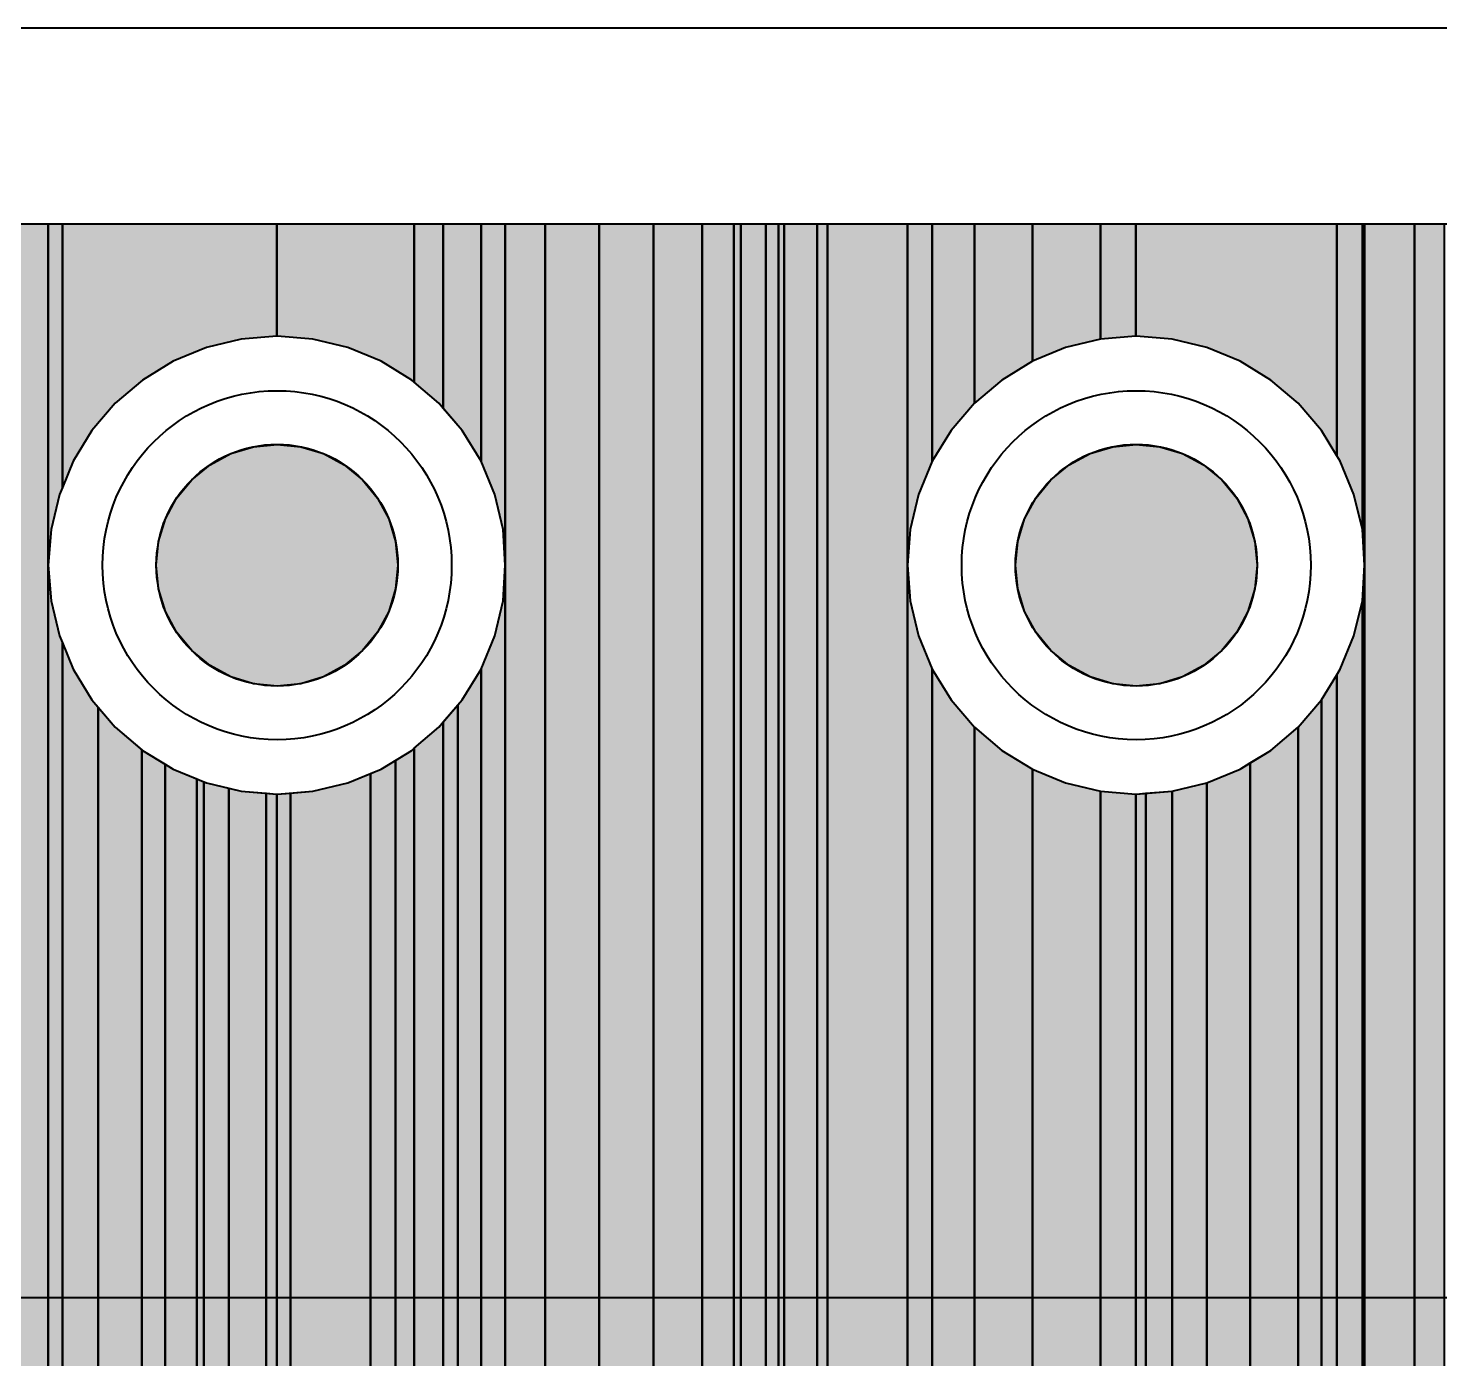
# Model space of a CAD drawing. Header units: millimetres. Extents: x 3 to 111, y 3 to 56.
# Drawn here: x 83.24 to 89.91, y 49.73 to 56.02 of the extents above; entities that cross this region are included whole.
import ezdxf

# ---------------------------------------------------------------- set-up
doc = ezdxf.new("R2010")
doc.units = ezdxf.units.MM
for name, color, linetype in [('bottom_copper', 7, 'Continuous'), ('bottom_silk', 7, 'Continuous'), ('drill_plated', 7, 'Continuous'), ('outline', 7, 'Continuous'), ('top_copper', 7, 'Continuous'), ('top_silk', 7, 'Continuous')]:
    doc.layers.add(name, color=color, linetype=linetype)

# ---------------------------------------------------------------- blocks, each defined once
blk = doc.blocks.new('Block12027')
at = {"layer": 'bottom_copper', "lineweight": 40}
for points in [[(0, 9.7244), (-0.0397, 9.8896), (-0.1047, 10.0466), (-0.1208, 10.0729), (-0.1208, 11.17), (0, 11.17), (0, 9.7244)], [(0.01, 9.555), (0, 9.7244), (0, 11.17), (0.01, 11.17), (0.01, 9.555)], [(0.2461, -0.0705), (0.1601, -0.0348), (0.0221, -0.0017), (0.01, -0.0008), (0.01, 11.17), (0.2461, 11.17), (0.2461, -0.0705)], [(0.3877, 2.1257), (0.3447, 2.0556), (0.2904, 1.9245), (0.2573, 1.7865), (0.2461, 1.645), (0.2461, 11.17), (0.3877, 11.17), (0.3877, 2.1257)], [(0.01, -0.0008), (0, 0), (0, 9.3856), (0.01, 9.555), (0.01, -0.0008)], [(0, 0), (-0.1194, 0.0095), (-0.1208, 0.0094), (-0.1208, 9.0371), (-0.1047, 9.0634), (-0.0397, 9.2204), (0, 9.3856), (0, 0)]]:
    blk.add_hatch(color=7, dxfattribs=at).paths.add_polyline_path(points, flags=0)
at = {"layer": 'bottom_copper', "color": 7, "lineweight": 40}
for points in [[(0, 9.7244), (-0.0397, 9.8896), (-0.1047, 10.0466), (-0.1208, 10.0729), (-0.1208, 11.17), (0, 11.17), (0, 9.7244)], [(0.01, 9.555), (0, 9.7244), (0, 11.17), (0.01, 11.17), (0.01, 9.555)], [(0.2461, -0.0705), (0.1601, -0.0348), (0.0221, -0.0017), (0.01, -0.0008), (0.01, 11.17), (0.2461, 11.17), (0.2461, -0.0705)], [(0.3877, 2.1257), (0.3447, 2.0556), (0.2904, 1.9245), (0.2573, 1.7865), (0.2461, 1.645), (0.2461, 11.17), (0.3877, 11.17), (0.3877, 2.1257)], [(0.01, -0.0008), (0, 0), (0, 9.3856), (0.01, 9.555), (0.01, -0.0008)], [(0, 0), (-0.1194, 0.0095), (-0.1208, 0.0094), (-0.1208, 9.0371), (-0.1047, 9.0634), (-0.0397, 9.2204), (0, 9.3856), (0, 0)]]:
    blk.add_lwpolyline(points, close=True, dxfattribs=at)
blk = doc.blocks.new('Block12200')
at = {"layer": 'bottom_copper', "lineweight": 40}
for points in [[(0.9031, 37.6352), (0.8304, 37.6294), (0.8304, 46.5443), (0.9031, 46.6629), (0.9031, 37.6352)], [(0.8304, 37.6294), (0.763, 37.6241), (0.7201, 37.6138), (0.7201, 46.4151), (0.8304, 46.5443), (0.8304, 37.6294)], [(0.7201, 37.6138), (0.625, 37.591), (0.4939, 37.5367), (0.4939, 46.2453), (0.5909, 46.3048), (0.7201, 46.4151), (0.7201, 37.6138)], [(0.4939, 37.5367), (0.3729, 37.4625), (0.289, 37.3909), (0.289, 46.151), (0.446, 46.216), (0.4939, 46.2453), (0.4939, 37.5367)], [(0.289, 37.3909), (0.2649, 37.3704), (0.1728, 37.2624), (0.1238, 37.1825), (0.1238, 46.1113), (0.289, 46.151), (0.289, 37.3909)], [(0, 0), (-0.0456, 0.0036), (-0.0473, 0.0035), (-0.0473, 46.0981), (-0.0456, 46.098), (0, 46.1016), (0, 0)], [(0.1238, 37.1825), (0.0986, 37.1414), (0.0443, 37.0103), (0.0112, 36.8723), (0, 36.7308), (0, 46.1016), (0.1238, 46.1113), (0.1238, 37.1825)]]:
    blk.add_hatch(color=7, dxfattribs=at).paths.add_polyline_path(points, flags=0)
at = {"layer": 'bottom_copper', "color": 7, "lineweight": 40}
for points in [[(0.9031, 37.6352), (0.8304, 37.6294), (0.8304, 46.5443), (0.9031, 46.6629), (0.9031, 37.6352)], [(0.8304, 37.6294), (0.763, 37.6241), (0.7201, 37.6138), (0.7201, 46.4151), (0.8304, 46.5443), (0.8304, 37.6294)], [(0.7201, 37.6138), (0.625, 37.591), (0.4939, 37.5367), (0.4939, 46.2453), (0.5909, 46.3048), (0.7201, 46.4151), (0.7201, 37.6138)], [(0.4939, 37.5367), (0.3729, 37.4625), (0.289, 37.3909), (0.289, 46.151), (0.446, 46.216), (0.4939, 46.2453), (0.4939, 37.5367)], [(0.289, 37.3909), (0.2649, 37.3704), (0.1728, 37.2624), (0.1238, 37.1825), (0.1238, 46.1113), (0.289, 46.151), (0.289, 37.3909)], [(0, 0), (-0.0456, 0.0036), (-0.0473, 0.0035), (-0.0473, 46.0981), (-0.0456, 46.098), (0, 46.1016), (0, 0)], [(0.1238, 37.1825), (0.0986, 37.1414), (0.0443, 37.0103), (0.0112, 36.8723), (0, 36.7308), (0, 46.1016), (0.1238, 46.1113), (0.1238, 37.1825)]]:
    blk.add_lwpolyline(points, close=True, dxfattribs=at)
blk = doc.blocks.new('Block12492')
at = {"layer": 'bottom_copper', "lineweight": 40}
for points in [[(0, 1.8946), (-0.065, 2.0516), (-0.1538, 2.1965), (-0.1559, 2.199), (-0.1559, 51.435), (0, 51.435), (0, 1.8946)], [(0.0497, 1.56), (0.0397, 1.7294), (0, 1.8946), (0, 51.435), (0.0497, 51.435), (0.0497, 1.56)], [(0.4274, 0), (0.0497, 0), (0.0497, 51.435), (0.4274, 51.435), (0.4274, 0)], [(0.5454, 50.3116), (0.4804, 50.1546), (0.4407, 49.9894), (0.4274, 49.82), (0.4274, 51.435), (0.5454, 51.435), (0.5454, 50.3116)], [(0.7445, 50.5857), (0.6342, 50.4565), (0.5454, 50.3116), (0.5454, 51.435), (0.7445, 51.435), (0.7445, 50.5857)], [(1.0186, 50.7848), (0.8737, 50.696), (0.7445, 50.5857), (0.7445, 51.435), (1.0186, 51.435), (1.0186, 50.7848)], [(1.3408, 50.8895), (1.1756, 50.8498), (1.0186, 50.7848), (1.0186, 51.435), (1.3408, 51.435), (1.3408, 50.8895)], [(1.5085, 50.9027), (1.3408, 50.8895), (1.3408, 51.435), (1.5085, 51.435), (1.5085, 50.9027)], [(0.5454, 2.0516), (0.4804, 1.8946), (0.4407, 1.7294), (0.4274, 1.56), (0.4274, 49.82), (0.4407, 49.6506), (0.4804, 49.4854), (0.5454, 49.3284), (0.5454, 2.0516)], [(0.7445, 2.3257), (0.6342, 2.1965), (0.5454, 2.0516), (0.5454, 49.3284), (0.6342, 49.1835), (0.7445, 49.0543), (0.7445, 2.3257)], [(1.0186, 2.5248), (0.8737, 2.436), (0.7445, 2.3257), (0.7445, 49.0543), (0.8737, 48.944), (1.0186, 48.8552), (1.0186, 2.5248)], [(1.3408, 2.6295), (1.1756, 2.5898), (1.0186, 2.5248), (1.0186, 48.8552), (1.1756, 48.7902), (1.3408, 48.7505), (1.3408, 2.6295)], [(1.5085, 2.6427), (1.3408, 2.6295), (1.3408, 48.7505), (1.5085, 48.7373), (1.5085, 2.6427)]]:
    blk.add_hatch(color=7, dxfattribs=at).paths.add_polyline_path(points, flags=0)
at = {"layer": 'bottom_copper', "color": 7, "lineweight": 40}
for points in [[(0, 1.8946), (-0.065, 2.0516), (-0.1538, 2.1965), (-0.1559, 2.199), (-0.1559, 51.435), (0, 51.435), (0, 1.8946)], [(0.0497, 1.56), (0.0397, 1.7294), (0, 1.8946), (0, 51.435), (0.0497, 51.435), (0.0497, 1.56)], [(0.4274, 0), (0.0497, 0), (0.0497, 51.435), (0.4274, 51.435), (0.4274, 0)], [(0.5454, 50.3116), (0.4804, 50.1546), (0.4407, 49.9894), (0.4274, 49.82), (0.4274, 51.435), (0.5454, 51.435), (0.5454, 50.3116)], [(0.7445, 50.5857), (0.6342, 50.4565), (0.5454, 50.3116), (0.5454, 51.435), (0.7445, 51.435), (0.7445, 50.5857)], [(1.0186, 50.7848), (0.8737, 50.696), (0.7445, 50.5857), (0.7445, 51.435), (1.0186, 51.435), (1.0186, 50.7848)], [(1.3408, 50.8895), (1.1756, 50.8498), (1.0186, 50.7848), (1.0186, 51.435), (1.3408, 51.435), (1.3408, 50.8895)], [(1.5085, 50.9027), (1.3408, 50.8895), (1.3408, 51.435), (1.5085, 51.435), (1.5085, 50.9027)], [(0.5454, 2.0516), (0.4804, 1.8946), (0.4407, 1.7294), (0.4274, 1.56), (0.4274, 49.82), (0.4407, 49.6506), (0.4804, 49.4854), (0.5454, 49.3284), (0.5454, 2.0516)], [(0.7445, 2.3257), (0.6342, 2.1965), (0.5454, 2.0516), (0.5454, 49.3284), (0.6342, 49.1835), (0.7445, 49.0543), (0.7445, 2.3257)], [(1.0186, 2.5248), (0.8737, 2.436), (0.7445, 2.3257), (0.7445, 49.0543), (0.8737, 48.944), (1.0186, 48.8552), (1.0186, 2.5248)], [(1.3408, 2.6295), (1.1756, 2.5898), (1.0186, 2.5248), (1.0186, 48.8552), (1.1756, 48.7902), (1.3408, 48.7505), (1.3408, 2.6295)], [(1.5085, 2.6427), (1.3408, 2.6295), (1.3408, 48.7505), (1.5085, 48.7373), (1.5085, 2.6427)]]:
    blk.add_lwpolyline(points, close=True, dxfattribs=at)
blk = doc.blocks.new('Block12764')
at = {"layer": 'bottom_copper', "lineweight": 40}
for points in [[(0, 2.6087), (-0.0865, 2.6295), (-0.2559, 2.6428), (-0.2559, 51.435), (0, 51.435), (0, 2.6087)], [(0.2308, 2.5268), (0.0787, 2.5898), (0, 2.6087), (0, 51.435), (0.2308, 51.435), (0.2308, 2.5268)], [(0.3806, 2.436), (0.2357, 2.5248), (0.2308, 2.5268), (0.2308, 51.435), (0.3806, 51.435), (0.3806, 2.436)], [(0.4129, 2.4084), (0.3806, 2.436), (0.3806, 51.435), (0.4129, 51.435), (0.4129, 2.4084)], [(0.5316, 2.1679), (0.4129, 2.0491), (0.4129, 51.435), (0.5316, 51.435), (0.5316, 2.1679)], [(0.5925, 2.2288), (0.5316, 2.1679), (0.5316, 51.435), (0.5925, 51.435), (0.5925, 2.2288)], [(0.618, 2.199), (0.5925, 2.2288), (0.5925, 51.435), (0.618, 51.435), (0.618, 2.199)]]:
    blk.add_hatch(color=7, dxfattribs=at).paths.add_polyline_path(points, flags=0)
at = {"layer": 'bottom_copper', "color": 7, "lineweight": 40}
for points in [[(0, 2.6087), (-0.0865, 2.6295), (-0.2559, 2.6428), (-0.2559, 51.435), (0, 51.435), (0, 2.6087)], [(0.2308, 2.5268), (0.0787, 2.5898), (0, 2.6087), (0, 51.435), (0.2308, 51.435), (0.2308, 2.5268)], [(0.3806, 2.436), (0.2357, 2.5248), (0.2308, 2.5268), (0.2308, 51.435), (0.3806, 51.435), (0.3806, 2.436)], [(0.4129, 2.4084), (0.3806, 2.436), (0.3806, 51.435), (0.4129, 51.435), (0.4129, 2.4084)], [(0.5316, 2.1679), (0.4129, 2.0491), (0.4129, 51.435), (0.5316, 51.435), (0.5316, 2.1679)], [(0.5925, 2.2288), (0.5316, 2.1679), (0.5316, 51.435), (0.5925, 51.435), (0.5925, 2.2288)], [(0.618, 2.199), (0.5925, 2.2288), (0.5925, 51.435), (0.618, 51.435), (0.618, 2.199)]]:
    blk.add_lwpolyline(points, close=True, dxfattribs=at)
blk = doc.blocks.new('Block13166')
at = {"layer": 'bottom_copper', "lineweight": 40}
for points in [[(0, 50.5617), (-0.0205, 50.5857), (-0.1377, 50.6858), (-0.1377, 51.435), (0, 51.435), (0, 50.5617)], [(0.1786, 50.3116), (0.0898, 50.4565), (0, 50.5617), (0, 51.435), (0.1786, 51.435), (0.1786, 50.3116)], [(0.2933, 49.82), (0.2833, 49.9894), (0.2436, 50.1546), (0.1786, 50.3116), (0.1786, 51.435), (0.2933, 51.435), (0.2933, 49.82)], [(0.4819, 2.6087), (0.4032, 2.5898), (0.2933, 2.5443), (0.2933, 51.435), (0.4819, 51.435), (0.4819, 2.6087)], [(0.7378, 2.6428), (0.5684, 2.6295), (0.4819, 2.6087), (0.4819, 51.435), (0.7378, 51.435), (0.7378, 2.6428)], [(0.2933, 2.5443), (0.2462, 2.5248), (0.1786, 2.4834), (0.1786, 49.3284), (0.2436, 49.4854), (0.2833, 49.6506), (0.2933, 49.82), (0.2933, 2.5443)], [(0.1786, 2.4834), (0.1013, 2.436), (0.069, 2.4084), (0.069, 49.1591), (0.0898, 49.1835), (0.1786, 49.3284), (0.1786, 2.4834)], [(0.069, 2.0491), (0, 2.1181), (0, 49.0783), (0.069, 49.1591), (0.069, 2.0491)], [(0, 2.1181), (-0.1106, 2.2288), (-0.1377, 2.197), (-0.1377, 48.9542), (-0.0205, 49.0543), (0, 49.0783), (0, 2.1181)]]:
    blk.add_hatch(color=7, dxfattribs=at).paths.add_polyline_path(points, flags=0)
at = {"layer": 'bottom_copper', "color": 7, "lineweight": 40}
for points in [[(0, 50.5617), (-0.0205, 50.5857), (-0.1377, 50.6858), (-0.1377, 51.435), (0, 51.435), (0, 50.5617)], [(0.1786, 50.3116), (0.0898, 50.4565), (0, 50.5617), (0, 51.435), (0.1786, 51.435), (0.1786, 50.3116)], [(0.2933, 49.82), (0.2833, 49.9894), (0.2436, 50.1546), (0.1786, 50.3116), (0.1786, 51.435), (0.2933, 51.435), (0.2933, 49.82)], [(0.4819, 2.6087), (0.4032, 2.5898), (0.2933, 2.5443), (0.2933, 51.435), (0.4819, 51.435), (0.4819, 2.6087)], [(0.7378, 2.6428), (0.5684, 2.6295), (0.4819, 2.6087), (0.4819, 51.435), (0.7378, 51.435), (0.7378, 2.6428)], [(0.2933, 2.5443), (0.2462, 2.5248), (0.1786, 2.4834), (0.1786, 49.3284), (0.2436, 49.4854), (0.2833, 49.6506), (0.2933, 49.82), (0.2933, 2.5443)], [(0.1786, 2.4834), (0.1013, 2.436), (0.069, 2.4084), (0.069, 49.1591), (0.0898, 49.1835), (0.1786, 49.3284), (0.1786, 2.4834)], [(0.069, 2.0491), (0, 2.1181), (0, 49.0783), (0.069, 49.1591), (0.069, 2.0491)], [(0, 2.1181), (-0.1106, 2.2288), (-0.1377, 2.197), (-0.1377, 48.9542), (-0.0205, 49.0543), (0, 49.0783), (0, 2.1181)]]:
    blk.add_lwpolyline(points, close=True, dxfattribs=at)
blk = doc.blocks.new('Block13323')
at = {"layer": 'bottom_copper', "lineweight": 40}
for points in [[(0.5845, 2.1965), (0.4957, 2.0516), (0.4957, 48.8966), (0.573, 48.944), (0.5845, 48.9538), (0.5845, 2.1965)], [(0.585, 2.197), (0.5845, 2.1965), (0.5845, 48.9538), (0.585, 48.9542), (0.585, 2.197)], [(0.4957, 2.0516), (0.4307, 1.8946), (0.391, 1.7294), (0.3777, 1.56), (0.3777, 48.8343), (0.4281, 48.8552), (0.4957, 48.8966), (0.4957, 2.0516)], [(0.3777, 0), (0, 0), (0, 48.7422), (0.1059, 48.7505), (0.2711, 48.7902), (0.3777, 48.8343), (0.3777, 0)], [(0, 1.56), (-0.01, 1.7294), (-0.0497, 1.8946), (-0.0652, 1.932), (-0.0652, 48.7373), (-0.0635, 48.7372), (0, 48.7422), (0, 1.56)]]:
    blk.add_hatch(color=7, dxfattribs=at).paths.add_polyline_path(points, flags=0)
at = {"layer": 'bottom_copper', "color": 7, "lineweight": 40}
for points in [[(0.5845, 2.1965), (0.4957, 2.0516), (0.4957, 48.8966), (0.573, 48.944), (0.5845, 48.9538), (0.5845, 2.1965)], [(0.585, 2.197), (0.5845, 2.1965), (0.5845, 48.9538), (0.585, 48.9542), (0.585, 2.197)], [(0.4957, 2.0516), (0.4307, 1.8946), (0.391, 1.7294), (0.3777, 1.56), (0.3777, 48.8343), (0.4281, 48.8552), (0.4957, 48.8966), (0.4957, 2.0516)], [(0.3777, 0), (0, 0), (0, 48.7422), (0.1059, 48.7505), (0.2711, 48.7902), (0.3777, 48.8343), (0.3777, 0)], [(0, 1.56), (-0.01, 1.7294), (-0.0497, 1.8946), (-0.0652, 1.932), (-0.0652, 48.7373), (-0.0635, 48.7372), (0, 48.7422), (0, 1.56)]]:
    blk.add_lwpolyline(points, close=True, dxfattribs=at)
blk = doc.blocks.new('Block13695')
at = {"layer": 'bottom_copper', "lineweight": 40}
for points in [[(0, 2.6295), (-0.1694, 2.6428), (-0.1694, 49.452), (-0.1182, 49.3284), (-0.0294, 49.1835), (0, 49.1491), (0, 2.6295)], [(0.2065, 2.5727), (0.1652, 2.5898), (0, 2.6295), (0, 49.1491), (0.0809, 49.0543), (0.2065, 48.9471), (0.2065, 2.5727)], [(0.3173, 2.5268), (0.2065, 2.5727), (0.2065, 48.9471), (0.2101, 48.944), (0.3173, 48.8783), (0.3173, 2.5268)], [(0.4671, 2.436), (0.3222, 2.5248), (0.3173, 2.5268), (0.3173, 48.8783), (0.355, 48.8552), (0.4671, 48.8088), (0.4671, 2.436)], [(0.4994, 2.4084), (0.4671, 2.436), (0.4671, 48.8088), (0.4994, 48.7954), (0.4994, 2.4084)], [(0.6181, 2.1679), (0.4994, 2.0491), (0.4994, 48.7954), (0.512, 48.7902), (0.6181, 48.7647), (0.6181, 2.1679)], [(0.7954, 2.0516), (0.7066, 2.1965), (0.679, 2.2288), (0.6181, 2.1679), (0.6181, 48.7647), (0.6772, 48.7505), (0.7954, 48.7412), (0.7954, 2.0516)], [(0.8449, 1.932), (0.7954, 2.0516), (0.7954, 48.7412), (0.8449, 48.7373), (0.8449, 1.932)]]:
    blk.add_hatch(color=7, dxfattribs=at).paths.add_polyline_path(points, flags=0)
at = {"layer": 'bottom_copper', "color": 7, "lineweight": 40}
for points in [[(0, 2.6295), (-0.1694, 2.6428), (-0.1694, 49.452), (-0.1182, 49.3284), (-0.0294, 49.1835), (0, 49.1491), (0, 2.6295)], [(0.2065, 2.5727), (0.1652, 2.5898), (0, 2.6295), (0, 49.1491), (0.0809, 49.0543), (0.2065, 48.9471), (0.2065, 2.5727)], [(0.3173, 2.5268), (0.2065, 2.5727), (0.2065, 48.9471), (0.2101, 48.944), (0.3173, 48.8783), (0.3173, 2.5268)], [(0.4671, 2.436), (0.3222, 2.5248), (0.3173, 2.5268), (0.3173, 48.8783), (0.355, 48.8552), (0.4671, 48.8088), (0.4671, 2.436)], [(0.4994, 2.4084), (0.4671, 2.436), (0.4671, 48.8088), (0.4994, 48.7954), (0.4994, 2.4084)], [(0.6181, 2.1679), (0.4994, 2.0491), (0.4994, 48.7954), (0.512, 48.7902), (0.6181, 48.7647), (0.6181, 2.1679)], [(0.7954, 2.0516), (0.7066, 2.1965), (0.679, 2.2288), (0.6181, 2.1679), (0.6181, 48.7647), (0.6772, 48.7505), (0.7954, 48.7412), (0.7954, 2.0516)], [(0.8449, 1.932), (0.7954, 2.0516), (0.7954, 48.7412), (0.8449, 48.7373), (0.8449, 1.932)]]:
    blk.add_lwpolyline(points, close=True, dxfattribs=at)
blk = doc.blocks.new('Block14200')
at = {"layer": 'bottom_copper', "lineweight": 40}
for points in [[(0.671, 2.6376), (0.5684, 2.6295), (0.4819, 2.6087), (0.4819, 51.435), (0.671, 51.435), (0.671, 2.6376)], [(0.7378, 50.188), (0.724, 50.1546), (0.6843, 49.9894), (0.671, 49.82), (0.671, 51.435), (0.7378, 51.435), (0.7378, 50.188)], [(0.7378, 2.6428), (0.671, 2.6376), (0.671, 49.82), (0.6843, 49.6506), (0.724, 49.4854), (0.7378, 49.452), (0.7378, 2.6428)]]:
    blk.add_hatch(color=7, dxfattribs=at).paths.add_polyline_path(points, flags=0)
at = {"layer": 'bottom_copper', "color": 7, "lineweight": 40}
for points in [[(0.671, 2.6376), (0.5684, 2.6295), (0.4819, 2.6087), (0.4819, 51.435), (0.671, 51.435), (0.671, 2.6376)], [(0.7378, 50.188), (0.724, 50.1546), (0.6843, 49.9894), (0.671, 49.82), (0.671, 51.435), (0.7378, 51.435), (0.7378, 50.188)], [(0.7378, 2.6428), (0.671, 2.6376), (0.671, 49.82), (0.6843, 49.6506), (0.724, 49.4854), (0.7378, 49.452), (0.7378, 2.6428)]]:
    blk.add_lwpolyline(points, close=True, dxfattribs=at)

msp = doc.modelspace()

# ---------------------------------------------------------------- hatches: boundary and pattern name
at = {"layer": 'bottom_copper', "lineweight": 40}
for points in [[(84.4123, 54.5627), (84.2446, 54.5495), (84.0794, 54.5098), (83.9224, 54.4448), (83.7775, 54.356), (83.6483, 54.2457), (83.538, 54.1165), (83.4492, 53.9716), (83.398, 53.848), (83.398, 55.095), (84.4123, 55.095), (84.4123, 54.5627)], [(85.0625, 54.3458), (85.0505, 54.356), (84.9056, 54.4448), (84.7486, 54.5098), (84.5834, 54.5495), (84.414, 54.5628), (84.4123, 54.5627), (84.4123, 55.095), (85.0625, 55.095), (85.0625, 54.3458)], [(89.4267, 53.9979), (89.354, 54.1165), (89.2437, 54.2457), (89.1145, 54.356), (88.9696, 54.4448), (88.8126, 54.5098), (88.6474, 54.5495), (88.478, 54.5628), (88.4763, 54.5627), (88.4763, 55.095), (89.4267, 55.095), (89.4267, 53.9979)], [(84.9745, 53.3685), (84.942, 53.2613), (84.8892, 53.1625), (84.8181, 53.0759), (84.7315, 53.0048), (84.6327, 52.952), (84.5255, 52.9195), (84.414, 52.9085), (84.3025, 52.9195), (84.1953, 52.952), (84.0965, 53.0048), (84.0099, 53.0759), (83.9388, 53.1625), (83.886, 53.2613), (83.8535, 53.3685), (83.8425, 53.48), (83.8535, 53.5915), (83.886, 53.6987), (83.9388, 53.7975), (84.0099, 53.8841), (84.0965, 53.9552), (84.1953, 54.008), (84.3025, 54.0405), (84.414, 54.0515), (84.5255, 54.0405), (84.6327, 54.008), (84.7315, 53.9552), (84.8181, 53.8841), (84.8892, 53.7975), (84.942, 53.6987), (84.9745, 53.5915), (84.9855, 53.48), (84.9745, 53.3685)], [(89.0385, 53.3685), (89.006, 53.2613), (88.9532, 53.1625), (88.8821, 53.0759), (88.7955, 53.0048), (88.6967, 52.952), (88.5895, 52.9195), (88.478, 52.9085), (88.3665, 52.9195), (88.2593, 52.952), (88.1605, 53.0048), (88.0739, 53.0759), (88.0028, 53.1625), (87.95, 53.2613), (87.9175, 53.3685), (87.9065, 53.48), (87.9175, 53.5915), (87.95, 53.6987), (88.0028, 53.7975), (88.0739, 53.8841), (88.1605, 53.9552), (88.2593, 54.008), (88.3665, 54.0405), (88.478, 54.0515), (88.5895, 54.0405), (88.6967, 54.008), (88.7955, 53.9552), (88.8821, 53.8841), (88.9532, 53.7975), (89.006, 53.6987), (89.0385, 53.5915), (89.0495, 53.48), (89.0385, 53.3685)]]:
    msp.add_hatch(color=7, dxfattribs=at).paths.add_polyline_path(points, flags=0)
at = {"layer": 'drill_plated', "lineweight": 40}
for points in [[(84.9745, 53.3685), (84.942, 53.2613), (84.8892, 53.1625), (84.8181, 53.0759), (84.7315, 53.0048), (84.6327, 52.952), (84.5255, 52.9195), (84.414, 52.9085), (84.3025, 52.9195), (84.1953, 52.952), (84.0965, 53.0048), (84.0099, 53.0759), (83.9388, 53.1625), (83.886, 53.2613), (83.8535, 53.3685), (83.8425, 53.48), (83.8535, 53.5915), (83.886, 53.6987), (83.9388, 53.7975), (84.0099, 53.8841), (84.0965, 53.9552), (84.1953, 54.008), (84.3025, 54.0405), (84.414, 54.0515), (84.5255, 54.0405), (84.6327, 54.008), (84.7315, 53.9552), (84.8181, 53.8841), (84.8892, 53.7975), (84.942, 53.6987), (84.9745, 53.5915), (84.9855, 53.48), (84.9745, 53.3685)], [(89.0385, 53.3685), (89.006, 53.2613), (88.9532, 53.1625), (88.8821, 53.0759), (88.7955, 53.0048), (88.6967, 52.952), (88.5895, 52.9195), (88.478, 52.9085), (88.3665, 52.9195), (88.2593, 52.952), (88.1605, 53.0048), (88.0739, 53.0759), (88.0028, 53.1625), (87.95, 53.2613), (87.9175, 53.3685), (87.9065, 53.48), (87.9175, 53.5915), (87.95, 53.6987), (88.0028, 53.7975), (88.0739, 53.8841), (88.1605, 53.9552), (88.2593, 54.008), (88.3665, 54.0405), (88.478, 54.0515), (88.5895, 54.0405), (88.6967, 54.008), (88.7955, 53.9552), (88.8821, 53.8841), (88.9532, 53.7975), (89.006, 53.6987), (89.0385, 53.5915), (89.0495, 53.48), (89.0385, 53.3685)]]:
    msp.add_hatch(color=7, dxfattribs=at).paths.add_polyline_path(points, flags=0)
at = {"layer": 'top_copper', "lineweight": 40}
for points in [[(84.9745, 53.3685), (84.942, 53.2613), (84.8892, 53.1625), (84.8181, 53.0759), (84.7315, 53.0048), (84.6327, 52.952), (84.5255, 52.9195), (84.414, 52.9085), (84.3025, 52.9195), (84.1953, 52.952), (84.0965, 53.0048), (84.0099, 53.0759), (83.9388, 53.1625), (83.886, 53.2613), (83.8535, 53.3685), (83.8425, 53.48), (83.8535, 53.5915), (83.886, 53.6987), (83.9388, 53.7975), (84.0099, 53.8841), (84.0965, 53.9552), (84.1953, 54.008), (84.3025, 54.0405), (84.414, 54.0515), (84.5255, 54.0405), (84.6327, 54.008), (84.7315, 53.9552), (84.8181, 53.8841), (84.8892, 53.7975), (84.942, 53.6987), (84.9745, 53.5915), (84.9855, 53.48), (84.9745, 53.3685)], [(89.0385, 53.3685), (89.006, 53.2613), (88.9532, 53.1625), (88.8821, 53.0759), (88.7955, 53.0048), (88.6967, 52.952), (88.5895, 52.9195), (88.478, 52.9085), (88.3665, 52.9195), (88.2593, 52.952), (88.1605, 53.0048), (88.0739, 53.0759), (88.0028, 53.1625), (87.95, 53.2613), (87.9175, 53.3685), (87.9065, 53.48), (87.9175, 53.5915), (87.95, 53.6987), (88.0028, 53.7975), (88.0739, 53.8841), (88.1605, 53.9552), (88.2593, 54.008), (88.3665, 54.0405), (88.478, 54.0515), (88.5895, 54.0405), (88.6967, 54.008), (88.7955, 53.9552), (88.8821, 53.8841), (88.9532, 53.7975), (89.006, 53.6987), (89.0385, 53.5915), (89.0495, 53.48), (89.0385, 53.3685)]]:
    msp.add_hatch(color=7, dxfattribs=at).paths.add_polyline_path(points, flags=0)

# ---------------------------------------------------------------- linework, layer by layer
at = {"layer": 'bottom_copper', "color": 7, "lineweight": 40}
for p, q in [((82.5225, 55.095), (83.398, 55.095)), ((83.398, 53.848), (83.398, 55.095)), ((83.398, 55.095), (84.4123, 55.095)), ((83.398, 55.095), (83.398, 53.848)), ((84.4123, 54.5627), (84.4123, 55.095)), ((84.4123, 55.095), (85.0625, 55.095)), ((84.4123, 55.095), (84.4123, 54.5627)), ((85.0625, 54.3458), (85.0625, 55.095)), ((85.0625, 55.095), (85.938, 55.095)), ((85.0625, 55.095), (85.0625, 54.3458)), ((85.938, 6.3028), (85.938, 55.095)), ((85.938, 55.095), (86.8119, 55.095)), ((85.938, 55.095), (85.938, 6.3028)), ((86.8119, 5.859), (86.8119, 55.095)), ((86.8119, 55.095), (88.4763, 55.095)), ((86.8119, 55.095), (86.8119, 5.859)), ((88.4763, 54.5627), (88.4763, 55.095)), ((88.4763, 55.095), (89.4267, 55.095)), ((88.4763, 55.095), (88.4763, 54.5627)), ((89.4267, 53.9979), (89.4267, 55.095)), ((89.4267, 55.095), (89.9762, 55.095)), ((89.4267, 55.095), (89.4267, 53.9979)), ((84.4123, 54.5627), (84.2446, 54.5495)), ((84.414, 54.5628), (84.4123, 54.5627)), ((84.5834, 54.5495), (84.414, 54.5628)), ((88.4763, 54.5627), (88.3086, 54.5495)), ((88.478, 54.5628), (88.4763, 54.5627)), ((88.6474, 54.5495), (88.478, 54.5628)), ((84.0794, 54.5098), (83.9224, 54.4448)), ((84.2446, 54.5495), (84.0794, 54.5098)), ((84.7486, 54.5098), (84.5834, 54.5495)), ((84.9056, 54.4448), (84.7486, 54.5098)), ((88.1434, 54.5098), (87.9864, 54.4448)), ((88.3086, 54.5495), (88.1434, 54.5098)), ((88.8126, 54.5098), (88.6474, 54.5495)), ((88.9696, 54.4448), (88.8126, 54.5098)), ((83.9224, 54.4448), (83.7775, 54.356)), ((85.0505, 54.356), (84.9056, 54.4448)), ((87.9864, 54.4448), (87.8415, 54.356)), ((89.1145, 54.356), (88.9696, 54.4448)), ((83.7775, 54.356), (83.6483, 54.2457)), ((85.0625, 54.3458), (85.0505, 54.356)), ((87.8415, 54.356), (87.7123, 54.2457)), ((89.2437, 54.2457), (89.1145, 54.356)), ((85.1797, 54.2457), (85.0625, 54.3458)), ((83.6483, 54.2457), (83.538, 54.1165)), ((85.29, 54.1165), (85.1797, 54.2457)), ((87.7123, 54.2457), (87.602, 54.1165)), ((89.354, 54.1165), (89.2437, 54.2457)), ((83.538, 54.1165), (83.4492, 53.9716)), ((85.3788, 53.9716), (85.29, 54.1165)), ((87.602, 54.1165), (87.5132, 53.9716)), ((89.4267, 53.9979), (89.354, 54.1165)), ((83.4492, 53.9716), (83.398, 53.848)), ((85.4438, 53.8146), (85.3788, 53.9716)), ((87.5132, 53.9716), (87.4482, 53.8146)), ((89.4428, 53.9716), (89.4267, 53.9979)), ((89.5078, 53.8146), (89.4428, 53.9716)), ((83.398, 53.848), (83.3842, 53.8146)), ((83.3842, 53.8146), (83.3445, 53.6494)), ((85.4835, 53.6494), (85.4438, 53.8146)), ((87.4482, 53.8146), (87.4085, 53.6494)), ((89.5475, 53.6494), (89.5078, 53.8146)), ((83.3445, 53.6494), (83.3312, 53.48)), ((85.4935, 53.48), (85.4835, 53.6494)), ((87.4085, 53.6494), (87.3952, 53.48)), ((89.5575, 53.48), (89.5475, 53.6494)), ((83.3312, 53.48), (83.3445, 53.3106)), ((85.4835, 53.3106), (85.4935, 53.48)), ((87.3952, 53.48), (87.4085, 53.3106)), ((89.5475, 53.3106), (89.5575, 53.48)), ((83.3445, 53.3106), (83.3842, 53.1454)), ((85.4438, 53.1454), (85.4835, 53.3106)), ((87.4085, 53.3106), (87.4482, 53.1454)), ((89.5078, 53.1454), (89.5475, 53.3106)), ((83.3842, 53.1454), (83.398, 53.112)), ((83.398, 6.3028), (83.398, 53.112)), ((83.398, 53.112), (83.4492, 52.9884)), ((83.398, 53.112), (83.398, 6.3028)), ((85.3788, 52.9884), (85.4438, 53.1454)), ((87.4482, 53.1454), (87.5132, 52.9884)), ((89.4428, 52.9884), (89.5078, 53.1454)), ((83.4492, 52.9884), (83.538, 52.8435)), ((85.29, 52.8435), (85.3788, 52.9884)), ((87.5132, 52.9884), (87.602, 52.8435)), ((89.354, 52.8435), (89.4267, 52.9621)), ((89.4267, 52.9621), (89.4428, 52.9884)), ((89.4267, 43.9344), (89.4267, 52.9621)), ((89.4267, 52.9621), (89.4267, 43.9344)), ((83.538, 52.8435), (83.6483, 52.7143)), ((85.1797, 52.7143), (85.29, 52.8435)), ((87.602, 52.8435), (87.7123, 52.7143)), ((89.2437, 52.7143), (89.354, 52.8435)), ((83.6483, 52.7143), (83.7775, 52.604)), ((85.0625, 52.6142), (85.1797, 52.7143)), ((87.7123, 52.7143), (87.8415, 52.604)), ((89.1145, 52.604), (89.2437, 52.7143)), ((83.7775, 52.604), (83.9224, 52.5152)), ((84.9056, 52.5152), (85.0505, 52.604)), ((85.0505, 52.604), (85.0625, 52.6142)), ((85.0625, 5.857), (85.0625, 52.6142)), ((85.0625, 52.6142), (85.0625, 5.857)), ((87.8415, 52.604), (87.9864, 52.5152)), ((88.9696, 52.5152), (89.1145, 52.604)), ((83.9224, 52.5152), (84.0794, 52.4502)), ((84.7486, 52.4502), (84.9056, 52.5152)), ((87.9864, 52.5152), (88.1434, 52.4502)), ((88.8126, 52.4502), (88.9696, 52.5152)), ((84.0794, 52.4502), (84.2446, 52.4105)), ((84.5834, 52.4105), (84.7486, 52.4502)), ((88.1434, 52.4502), (88.3086, 52.4105)), ((88.6474, 52.4105), (88.8126, 52.4502)), ((84.2446, 52.4105), (84.4123, 52.3973)), ((84.4123, 5.592), (84.4123, 52.3973)), ((84.4123, 52.3973), (84.414, 52.3972)), ((84.4123, 52.3973), (84.4123, 5.592)), ((84.414, 52.3972), (84.5834, 52.4105)), ((88.3086, 52.4105), (88.4763, 52.3973)), ((88.4763, 6.3027), (88.4763, 52.3973)), ((88.4763, 52.3973), (88.478, 52.3972)), ((88.4763, 52.3973), (88.4763, 6.3027)), ((88.478, 52.3972), (88.6474, 52.4105))]:
    msp.add_line(p, q, dxfattribs=at)
for points in [[(84.4123, 54.5627), (84.2446, 54.5495), (84.0794, 54.5098), (83.9224, 54.4448), (83.7775, 54.356), (83.6483, 54.2457), (83.538, 54.1165), (83.4492, 53.9716), (83.398, 53.848), (83.398, 55.095), (84.4123, 55.095), (84.4123, 54.5627)], [(85.0625, 54.3458), (85.0505, 54.356), (84.9056, 54.4448), (84.7486, 54.5098), (84.5834, 54.5495), (84.414, 54.5628), (84.4123, 54.5627), (84.4123, 55.095), (85.0625, 55.095), (85.0625, 54.3458)], [(89.4267, 53.9979), (89.354, 54.1165), (89.2437, 54.2457), (89.1145, 54.356), (88.9696, 54.4448), (88.8126, 54.5098), (88.6474, 54.5495), (88.478, 54.5628), (88.4763, 54.5627), (88.4763, 55.095), (89.4267, 55.095), (89.4267, 53.9979)], [(84.9745, 53.3685), (84.942, 53.2613), (84.8892, 53.1625), (84.8181, 53.0759), (84.7315, 53.0048), (84.6327, 52.952), (84.5255, 52.9195), (84.414, 52.9085), (84.3025, 52.9195), (84.1953, 52.952), (84.0965, 53.0048), (84.0099, 53.0759), (83.9388, 53.1625), (83.886, 53.2613), (83.8535, 53.3685), (83.8425, 53.48), (83.8535, 53.5915), (83.886, 53.6987), (83.9388, 53.7975), (84.0099, 53.8841), (84.0965, 53.9552), (84.1953, 54.008), (84.3025, 54.0405), (84.414, 54.0515), (84.5255, 54.0405), (84.6327, 54.008), (84.7315, 53.9552), (84.8181, 53.8841), (84.8892, 53.7975), (84.942, 53.6987), (84.9745, 53.5915), (84.9855, 53.48), (84.9745, 53.3685)], [(89.0385, 53.3685), (89.006, 53.2613), (88.9532, 53.1625), (88.8821, 53.0759), (88.7955, 53.0048), (88.6967, 52.952), (88.5895, 52.9195), (88.478, 52.9085), (88.3665, 52.9195), (88.2593, 52.952), (88.1605, 53.0048), (88.0739, 53.0759), (88.0028, 53.1625), (87.95, 53.2613), (87.9175, 53.3685), (87.9065, 53.48), (87.9175, 53.5915), (87.95, 53.6987), (88.0028, 53.7975), (88.0739, 53.8841), (88.1605, 53.9552), (88.2593, 54.008), (88.3665, 54.0405), (88.478, 54.0515), (88.5895, 54.0405), (88.6967, 54.008), (88.7955, 53.9552), (88.8821, 53.8841), (88.9532, 53.7975), (89.006, 53.6987), (89.0385, 53.5915), (89.0495, 53.48), (89.0385, 53.3685)]]:
    msp.add_lwpolyline(points, close=True, dxfattribs=at)
for centre, major_axis in [((84.414, 53.48), (0.8255, 0)), ((88.478, 53.48), (0.8255, 0)), ((84.414, 53.48), (0.5715, 0)), ((88.478, 53.48), (0.5715, 0))]:
    msp.add_ellipse(centre, major_axis=major_axis, ratio=1, dxfattribs=at)
at = {"layer": 'bottom_silk', "color": 7, "lineweight": 40}
msp.add_line((111.338, 56.02), (3.388, 56.02), dxfattribs=at)
at = {"layer": 'drill_plated', "color": 7, "lineweight": 40}
for points in [[(84.9745, 53.3685), (84.942, 53.2613), (84.8892, 53.1625), (84.8181, 53.0759), (84.7315, 53.0048), (84.6327, 52.952), (84.5255, 52.9195), (84.414, 52.9085), (84.3025, 52.9195), (84.1953, 52.952), (84.0965, 53.0048), (84.0099, 53.0759), (83.9388, 53.1625), (83.886, 53.2613), (83.8535, 53.3685), (83.8425, 53.48), (83.8535, 53.5915), (83.886, 53.6987), (83.9388, 53.7975), (84.0099, 53.8841), (84.0965, 53.9552), (84.1953, 54.008), (84.3025, 54.0405), (84.414, 54.0515), (84.5255, 54.0405), (84.6327, 54.008), (84.7315, 53.9552), (84.8181, 53.8841), (84.8892, 53.7975), (84.942, 53.6987), (84.9745, 53.5915), (84.9855, 53.48), (84.9745, 53.3685)], [(89.0385, 53.3685), (89.006, 53.2613), (88.9532, 53.1625), (88.8821, 53.0759), (88.7955, 53.0048), (88.6967, 52.952), (88.5895, 52.9195), (88.478, 52.9085), (88.3665, 52.9195), (88.2593, 52.952), (88.1605, 53.0048), (88.0739, 53.0759), (88.0028, 53.1625), (87.95, 53.2613), (87.9175, 53.3685), (87.9065, 53.48), (87.9175, 53.5915), (87.95, 53.6987), (88.0028, 53.7975), (88.0739, 53.8841), (88.1605, 53.9552), (88.2593, 54.008), (88.3665, 54.0405), (88.478, 54.0515), (88.5895, 54.0405), (88.6967, 54.008), (88.7955, 53.9552), (88.8821, 53.8841), (88.9532, 53.7975), (89.006, 53.6987), (89.0385, 53.5915), (89.0495, 53.48), (89.0385, 53.3685)]]:
    msp.add_lwpolyline(points, close=True, dxfattribs=at)
for centre in [(84.414, 53.48), (88.478, 53.48)]:
    msp.add_ellipse(centre, major_axis=(0.5715, 0), ratio=1, dxfattribs=at)
at = {"layer": 'outline', "color": 7, "lineweight": 40}
msp.add_line((111.338, 56.02), (3.388, 56.02), dxfattribs=at)
at = {"layer": 'top_copper', "color": 7, "lineweight": 40}
msp.add_line((90.698, 50.015), (81.173, 50.015), dxfattribs=at)
for points in [[(84.9745, 53.3685), (84.942, 53.2613), (84.8892, 53.1625), (84.8181, 53.0759), (84.7315, 53.0048), (84.6327, 52.952), (84.5255, 52.9195), (84.414, 52.9085), (84.3025, 52.9195), (84.1953, 52.952), (84.0965, 53.0048), (84.0099, 53.0759), (83.9388, 53.1625), (83.886, 53.2613), (83.8535, 53.3685), (83.8425, 53.48), (83.8535, 53.5915), (83.886, 53.6987), (83.9388, 53.7975), (84.0099, 53.8841), (84.0965, 53.9552), (84.1953, 54.008), (84.3025, 54.0405), (84.414, 54.0515), (84.5255, 54.0405), (84.6327, 54.008), (84.7315, 53.9552), (84.8181, 53.8841), (84.8892, 53.7975), (84.942, 53.6987), (84.9745, 53.5915), (84.9855, 53.48), (84.9745, 53.3685)], [(89.0385, 53.3685), (89.006, 53.2613), (88.9532, 53.1625), (88.8821, 53.0759), (88.7955, 53.0048), (88.6967, 52.952), (88.5895, 52.9195), (88.478, 52.9085), (88.3665, 52.9195), (88.2593, 52.952), (88.1605, 53.0048), (88.0739, 53.0759), (88.0028, 53.1625), (87.95, 53.2613), (87.9175, 53.3685), (87.9065, 53.48), (87.9175, 53.5915), (87.95, 53.6987), (88.0028, 53.7975), (88.0739, 53.8841), (88.1605, 53.9552), (88.2593, 54.008), (88.3665, 54.0405), (88.478, 54.0515), (88.5895, 54.0405), (88.6967, 54.008), (88.7955, 53.9552), (88.8821, 53.8841), (88.9532, 53.7975), (89.006, 53.6987), (89.0385, 53.5915), (89.0495, 53.48), (89.0385, 53.3685)]]:
    msp.add_lwpolyline(points, close=True, dxfattribs=at)
for centre, major_axis in [((84.414, 53.48), (0.8255, 0)), ((88.478, 53.48), (0.8255, 0)), ((84.414, 53.48), (0.5715, 0)), ((88.478, 53.48), (0.5715, 0))]:
    msp.add_ellipse(centre, major_axis=major_axis, ratio=1, dxfattribs=at)
at = {"layer": 'top_silk', "color": 7, "lineweight": 40}
msp.add_line((111.338, 56.02), (3.388, 56.02), dxfattribs=at)

# ---------------------------------------------------------------- block references
at = {"layer": 'bottom_copper'}
for name, p in [('Block14200', (82.6602, 3.66)), ('Block13166', (85.2002, 3.66)), ('Block12764', (86.1939, 3.66)), ('Block12492', (86.9678, 3.66)), ('Block12027', (89.5475, 43.925)), ('Block13695', (83.5674, 3.66)), ('Block12200', (88.5236, 6.2992)), ('Block13323', (84.4775, 3.66))]:
    msp.add_blockref(name, p, dxfattribs=at)

doc.saveas('drawing.dxf')
